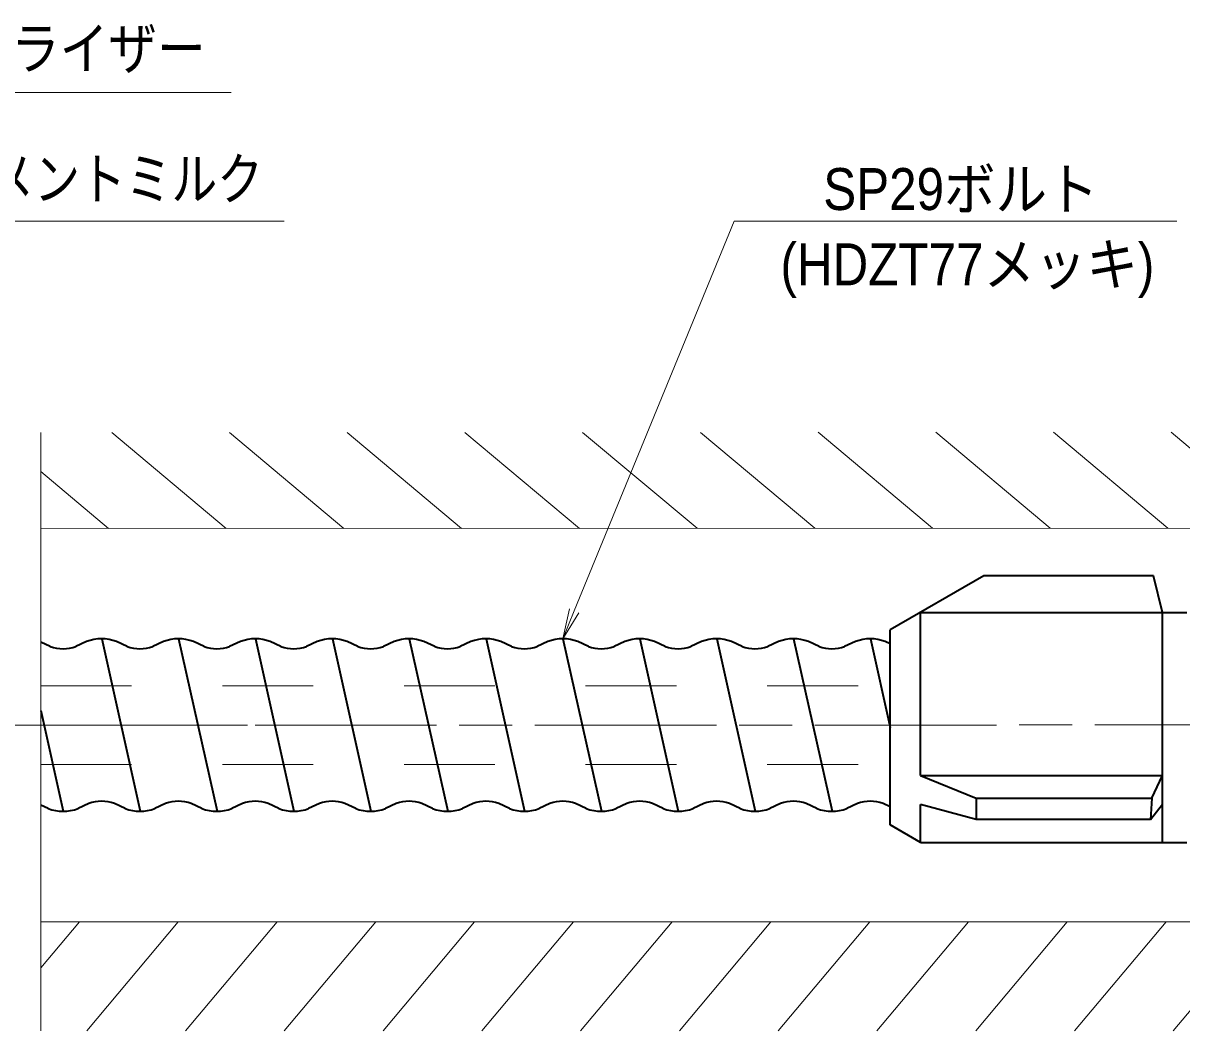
# Model space of a CAD drawing. Units: millimetres at full size, sheet at 1:2.5; details may follow other scales. Extents: x 2190 to 3870, y 1084 to 2286.
# Drawn here: x 3219.5 to 3410.9, y 1893.1 to 2059.6 of the extents above; entities that cross this region are included whole.
import ezdxf
from ezdxf.enums import TextEntityAlignment as Align

# ---------------------------------------------------------------- set-up
doc = ezdxf.new("R2010")
doc.units = ezdxf.units.MM
doc.header["$LTSCALE"] = 2.5
doc.linetypes.add('CHAIN', pattern=[18.5, 12, -1.5, 3.5, -1.5])
doc.linetypes.add('DASHED_SPACED', pattern=[12, 6, -6])
for name, color, linetype, lineweight in [('1外形線', 7, 'Continuous', 35), ('2細い実線', 3, 'Continuous', 20), ('3隠れ線', 2, 'DASHED_SPACED', 13), ('4中心線', 1, 'CHAIN', 15), ('6寸法線', 4, 'Continuous', 13)]:
    doc.layers.add(name, color=color, linetype=linetype, lineweight=lineweight)
doc.layers.add('9文字', color=7, linetype='Continuous')
doc.styles.add('ＭＳ Ｐゴシック', font='')
doc.styles.get('ＭＳ Ｐゴシック').set_extended_font_data('MS PGothic')

# ---------------------------------------------------------------- blocks, each defined once
blk = doc.blocks.new('open_arrow')
at = {"color": 0, "linetype": 'Continuous', "lineweight": -2}
blk.add_lwpolyline([(7.5, 1.25), (0, 0), (7.5, -1.25)], dxfattribs=at)

msp = doc.modelspace()

# ---------------------------------------------------------------- hatches: boundary and pattern name
at = {"layer": '2細い実線'}
h = msp.add_hatch(dxfattribs=at)
h.set_pattern_fill('USER', color=256, style=0, pattern_type=2)
h.set_pattern_definition([(140, (-1653.664, 2470.859), (-8.03485, -9.57556), [])])
h.paths.add_polyline_path([(3539.899, 1976.154), (3539.899, 1992.016), (3222.453, 1991.992), (3222.453, 1976.13)])
h = msp.add_hatch(dxfattribs=at)
h.set_pattern_fill('USER', color=256, style=0, pattern_type=2)
h.set_pattern_definition([(50, (-1653.664, 2470.859), (-9.57556, 8.03485), [])])
h.paths.add_polyline_path([(3222.453, 1911.13), (3222.453, 1893.109), (3539.899, 1893.134), (3539.899, 1911.147), (3539.864, 1911.154)])

# ---------------------------------------------------------------- linework, layer by layer
at = {"layer": '1外形線'}
for p, q in [((3378.262, 1968.289), (3362.781, 1959.351)), ((3406.281, 1968.289), (3378.262, 1968.289)), ((3407.781, 1962.238), (3406.281, 1968.289)), ((3367.781, 1962.238), (3411.781, 1962.238)), ((3367.781, 1935.325), (3367.781, 1962.238)), ((3407.781, 1924.238), (3407.781, 1962.238)), ((3362.781, 1927.125), (3362.781, 1959.351)), ((3224.017, 1956.619), (3222.453, 1957.341)), ((3224.017, 1956.619), (3222.453, 1957.341)), ((3224.017, 1956.619), (3222.453, 1957.341)), ((3224.017, 1956.619), (3222.453, 1957.341)), ((3230.015, 1957.435), (3228.246, 1956.619)), ((3230.015, 1957.435), (3228.246, 1956.619)), ((3230.015, 1957.435), (3228.246, 1956.619)), ((3232.515, 1957.884), (3238.865, 1929.384)), ((3236.717, 1956.619), (3234.948, 1957.435)), ((3236.717, 1956.619), (3234.948, 1957.435)), ((3236.717, 1956.619), (3234.948, 1957.435)), ((3236.717, 1956.619), (3234.948, 1957.435)), ((3242.715, 1957.435), (3240.946, 1956.619)), ((3242.715, 1957.435), (3240.946, 1956.619)), ((3242.715, 1957.435), (3240.946, 1956.619)), ((3245.215, 1957.884), (3251.565, 1929.384)), ((3249.417, 1956.619), (3247.648, 1957.435)), ((3249.417, 1956.619), (3247.648, 1957.435)), ((3249.417, 1956.619), (3247.648, 1957.435)), ((3249.417, 1956.619), (3247.648, 1957.435)), ((3255.415, 1957.435), (3253.646, 1956.619)), ((3255.415, 1957.435), (3253.646, 1956.619)), ((3255.415, 1957.435), (3253.646, 1956.619)), ((3257.915, 1957.884), (3264.265, 1929.384)), ((3262.117, 1956.619), (3260.348, 1957.435)), ((3262.117, 1956.619), (3260.348, 1957.435)), ((3262.117, 1956.619), (3260.348, 1957.435)), ((3262.117, 1956.619), (3260.348, 1957.435)), ((3268.115, 1957.435), (3266.346, 1956.619)), ((3268.115, 1957.435), (3266.346, 1956.619)), ((3268.115, 1957.435), (3266.346, 1956.619)), ((3270.615, 1957.884), (3276.965, 1929.384)), ((3274.817, 1956.619), (3273.048, 1957.435)), ((3274.817, 1956.619), (3273.048, 1957.435)), ((3274.817, 1956.619), (3273.048, 1957.435)), ((3274.817, 1956.619), (3273.048, 1957.435)), ((3280.815, 1957.435), (3279.046, 1956.619)), ((3280.815, 1957.435), (3279.046, 1956.619)), ((3280.815, 1957.435), (3279.046, 1956.619)), ((3283.315, 1957.884), (3289.665, 1929.384)), ((3287.517, 1956.619), (3285.748, 1957.435)), ((3287.517, 1956.619), (3285.748, 1957.435)), ((3287.517, 1956.619), (3285.748, 1957.435)), ((3287.517, 1956.619), (3285.748, 1957.435)), ((3293.515, 1957.435), (3291.746, 1956.619)), ((3293.515, 1957.435), (3291.746, 1956.619)), ((3293.515, 1957.435), (3291.746, 1956.619)), ((3296.015, 1957.884), (3302.365, 1929.384)), ((3300.217, 1956.619), (3298.448, 1957.435)), ((3300.217, 1956.619), (3298.448, 1957.435)), ((3300.217, 1956.619), (3298.448, 1957.435)), ((3300.217, 1956.619), (3298.448, 1957.435)), ((3306.215, 1957.435), (3304.446, 1956.619)), ((3306.215, 1957.435), (3304.446, 1956.619)), ((3306.215, 1957.435), (3304.446, 1956.619)), ((3308.715, 1957.884), (3315.065, 1929.384)), ((3312.917, 1956.619), (3311.149, 1957.435)), ((3312.917, 1956.619), (3311.149, 1957.435)), ((3312.917, 1956.619), (3311.149, 1957.435)), ((3312.917, 1956.619), (3311.149, 1957.435)), ((3318.915, 1957.435), (3317.146, 1956.619)), ((3318.915, 1957.435), (3317.146, 1956.619)), ((3318.915, 1957.435), (3317.146, 1956.619)), ((3321.415, 1957.884), (3327.765, 1929.384)), ((3325.617, 1956.619), (3323.849, 1957.435)), ((3325.617, 1956.619), (3323.849, 1957.435)), ((3325.617, 1956.619), (3323.849, 1957.435)), ((3331.615, 1957.435), (3329.846, 1956.619)), ((3331.615, 1957.435), (3329.846, 1956.619)), ((3334.115, 1957.884), (3340.465, 1929.384)), ((3338.317, 1956.619), (3336.549, 1957.435)), ((3344.315, 1957.435), (3342.546, 1956.619)), ((3346.816, 1957.884), (3353.165, 1929.384)), ((3351.018, 1956.619), (3349.249, 1957.435)), ((3357.015, 1957.435), (3355.246, 1956.619)), ((3359.516, 1957.884), (3362.778, 1943.242)), ((3362.782, 1957.051), (3361.949, 1957.435)), ((3222.453, 1946.044), (3226.165, 1929.384)), ((3362.781, 1943.638), (3362.782, 1943.641)), ((3367.781, 1935.325), (3407.781, 1935.325)), ((3367.781, 1935.325), (3376.969, 1931.57)), ((3406.013, 1931.57), (3407.781, 1935.325)), ((3376.969, 1931.57), (3406.013, 1931.57)), ((3376.969, 1931.57), (3376.969, 1928.037)), ((3406.013, 1931.57), (3405.78, 1928.037)), ((3223.665, 1929.833), (3222.453, 1930.392)), ((3230.367, 1930.649), (3228.599, 1929.833)), ((3236.365, 1929.833), (3234.596, 1930.649)), ((3243.067, 1930.649), (3241.299, 1929.833)), ((3249.065, 1929.833), (3247.296, 1930.649)), ((3255.767, 1930.649), (3253.998, 1929.833)), ((3261.765, 1929.833), (3259.996, 1930.649)), ((3268.467, 1930.649), (3266.698, 1929.833)), ((3274.465, 1929.833), (3272.696, 1930.649)), ((3281.167, 1930.649), (3279.398, 1929.833)), ((3287.165, 1929.833), (3285.396, 1930.649)), ((3293.867, 1930.649), (3292.098, 1929.833)), ((3293.867, 1930.649), (3292.098, 1929.833)), ((3299.865, 1929.833), (3298.096, 1930.649)), ((3299.865, 1929.833), (3298.096, 1930.649)), ((3306.567, 1930.649), (3304.798, 1929.833)), ((3306.567, 1930.649), (3304.798, 1929.833)), ((3312.565, 1929.833), (3310.796, 1930.649)), ((3312.565, 1929.833), (3310.796, 1930.649)), ((3319.267, 1930.649), (3317.499, 1929.833)), ((3319.267, 1930.649), (3317.499, 1929.833)), ((3319.267, 1930.649), (3317.499, 1929.833)), ((3325.265, 1929.833), (3323.496, 1930.649)), ((3325.265, 1929.833), (3323.496, 1930.649)), ((3331.967, 1930.649), (3330.199, 1929.833)), ((3337.965, 1929.833), (3336.196, 1930.649)), ((3344.667, 1930.649), (3342.899, 1929.833)), ((3350.665, 1929.833), (3348.896, 1930.649)), ((3357.367, 1930.649), (3355.599, 1929.833)), ((3362.774, 1930.106), (3361.596, 1930.649)), ((3362.785, 1929.832), (3362.781, 1929.83)), ((3362.785, 1929.832), (3362.781, 1929.83)), ((3367.781, 1924.238), (3367.781, 1930.52)), ((3376.969, 1928.037), (3367.781, 1930.52)), ((3405.78, 1928.037), (3407.781, 1930.54)), ((3405.78, 1928.037), (3376.969, 1928.037)), ((3367.781, 1924.238), (3362.781, 1927.125)), ((3367.781, 1924.238), (3411.781, 1924.238))]:
    msp.add_line(p, q, dxfattribs=at)
for centre, radius, start, end in [((3226.131, 1962.234), 6, 249.36789, 290.63395), ((3226.131, 1962.234), 6, 249.36789, 290.63395), ((3226.131, 1962.234), 6, 249.36789, 290.63395), ((3232.481, 1950.884), 7, 69.36613, 110.63387), ((3232.481, 1950.884), 7, 69.36613, 110.63387), ((3232.481, 1950.884), 7, 69.36613, 110.63387), ((3238.831, 1962.234), 6, 249.36789, 290.63395), ((3238.831, 1962.234), 6, 249.36789, 290.63395), ((3238.831, 1962.234), 6, 249.36789, 290.63395), ((3245.182, 1950.884), 7, 69.36613, 110.63387), ((3245.182, 1950.884), 7, 69.36613, 110.63387), ((3245.182, 1950.884), 7, 69.36613, 110.63387), ((3251.532, 1962.234), 6, 249.36789, 290.63395), ((3251.532, 1962.234), 6, 249.36789, 290.63395), ((3251.532, 1962.234), 6, 249.36789, 290.63395), ((3257.882, 1950.884), 7, 69.36613, 110.63387), ((3257.882, 1950.884), 7, 69.36613, 110.63387), ((3257.882, 1950.884), 7, 69.36613, 110.63387), ((3264.232, 1962.234), 6, 249.36789, 290.63395), ((3264.232, 1962.234), 6, 249.36789, 290.63395), ((3264.232, 1962.234), 6, 249.36789, 290.63395), ((3270.582, 1950.884), 7, 69.36613, 110.63387), ((3270.582, 1950.884), 7, 69.36613, 110.63387), ((3270.582, 1950.884), 7, 69.36613, 110.63387), ((3276.932, 1962.234), 6, 249.36789, 290.63395), ((3276.932, 1962.234), 6, 249.36789, 290.63395), ((3276.932, 1962.234), 6, 249.36789, 290.63395), ((3283.282, 1950.884), 7, 69.36613, 110.63387), ((3283.282, 1950.884), 7, 69.36613, 110.63387), ((3283.282, 1950.884), 7, 69.36613, 110.63387), ((3289.632, 1962.234), 6, 249.36789, 290.63395), ((3289.632, 1962.234), 6, 249.36789, 290.63395), ((3289.632, 1962.234), 6, 249.36789, 290.63395), ((3295.982, 1950.884), 7, 69.36613, 110.63387), ((3295.982, 1950.884), 7, 69.36613, 110.63387), ((3295.982, 1950.884), 7, 69.36613, 110.63387), ((3302.332, 1962.234), 6, 249.36789, 290.63395), ((3302.332, 1962.234), 6, 249.36789, 290.63395), ((3302.332, 1962.234), 6, 249.36789, 290.63395), ((3308.682, 1950.884), 7, 69.36613, 110.63387), ((3308.682, 1950.884), 7, 69.36613, 110.63387), ((3308.682, 1950.884), 7, 69.36613, 110.63387), ((3315.032, 1962.234), 6, 249.36789, 290.63395), ((3315.032, 1962.234), 6, 249.36789, 290.63395), ((3315.032, 1962.234), 6, 249.36789, 290.63395), ((3321.382, 1950.884), 7, 69.36613, 110.63387), ((3321.382, 1950.884), 7, 69.36613, 110.63387), ((3321.382, 1950.884), 7, 69.36613, 110.63387), ((3327.732, 1962.234), 6, 249.36789, 290.63395), ((3327.732, 1962.234), 6, 249.36789, 290.63395), ((3334.082, 1950.884), 7, 69.36613, 110.63387), ((3340.432, 1962.234), 6, 249.36789, 290.63395), ((3346.782, 1950.884), 7, 69.36613, 110.63387), ((3353.132, 1962.234), 6, 249.36789, 290.63395), ((3359.482, 1950.884), 7, 69.36613, 110.63387), ((3226.132, 1936.384), 7, 249.36613, 290.63387), ((3232.482, 1925.034), 6, 69.36605, 110.6363), ((3238.832, 1936.384), 7, 249.36613, 290.63387), ((3245.182, 1925.034), 6, 69.36605, 110.6363), ((3251.532, 1936.384), 7, 249.36613, 290.63387), ((3257.882, 1925.034), 6, 69.36605, 110.6363), ((3264.232, 1936.384), 7, 249.36613, 290.63387), ((3270.582, 1925.034), 6, 69.36605, 110.6363), ((3276.932, 1936.384), 7, 249.36613, 290.63387), ((3283.282, 1925.034), 6, 69.36605, 110.6363), ((3289.632, 1936.384), 7, 249.36613, 290.63387), ((3289.632, 1936.384), 7, 249.36613, 290.63387), ((3289.632, 1936.384), 7, 249.36613, 290.63387), ((3295.982, 1925.034), 6, 69.36605, 110.6363), ((3295.982, 1925.034), 6, 69.36605, 110.6363), ((3295.982, 1925.034), 6, 69.36605, 110.6363), ((3302.332, 1936.384), 7, 249.36613, 290.63387), ((3302.332, 1936.384), 7, 249.36613, 290.63387), ((3302.332, 1936.384), 7, 249.36613, 290.63387), ((3308.682, 1925.034), 6, 69.36605, 110.6363), ((3308.682, 1925.034), 6, 69.36605, 110.6363), ((3308.682, 1925.034), 6, 69.36605, 110.6363), ((3315.032, 1936.384), 7, 249.36613, 290.63387), ((3315.032, 1936.384), 7, 249.36613, 290.63387), ((3315.032, 1936.384), 7, 249.36613, 290.63387), ((3321.382, 1925.034), 6, 69.36605, 110.6363), ((3321.382, 1925.034), 6, 69.36605, 110.6363), ((3321.382, 1925.034), 6, 69.36605, 110.6363), ((3327.732, 1936.384), 7, 249.36613, 290.63387), ((3327.732, 1936.384), 7, 249.36613, 290.63387), ((3334.082, 1925.034), 6, 69.36605, 110.6363), ((3340.432, 1936.384), 7, 249.36613, 290.63387), ((3346.782, 1925.034), 6, 69.36605, 110.6363), ((3353.132, 1936.384), 7, 249.36613, 290.63387), ((3359.482, 1925.034), 6, 69.36605, 110.6363)]:
    msp.add_arc(centre, radius, start, end, dxfattribs=at)
at = {"layer": '2細い実線'}
for p, q in [((3222.453, 1991.992), (3222.453, 1893.109)), ((3222.453, 1976.13), (3539.899, 1976.154)), ((3222.453, 1911.13), (3539.864, 1911.154))]:
    msp.add_line(p, q, dxfattribs=at)
at = {"layer": '3隠れ線'}
for p, q in [((3222.453, 1950.135), (3362.781, 1950.133)), ((3222.453, 1937.134), (3362.781, 1937.134))]:
    msp.add_line(p, q, dxfattribs=at)
at = {"layer": '4中心線'}
for p, q in [((2587.453, 1943.629), (3256.576, 1943.629)), ((3211.589, 1943.629), (3557.888, 1943.656))]:
    msp.add_line(p, q, dxfattribs=at)
at = {"layer": '6寸法線'}
msp.add_line((3134.037, 2048.136), (3253.881, 2048.136), dxfattribs=at)
for points in [[(3091.856, 1968.676), (3094.045, 1973.172), (3130.537, 2048.136), (3253.881, 2048.136)], [(3178.791, 1976.129), (3180.825, 1980.697), (3201.38, 2026.87), (3262.654, 2026.87)], [(3308.682, 1957.884), (3310.579, 1962.51), (3336.972, 2026.87), (3410.115, 2026.87)]]:
    msp.add_lwpolyline(points, dxfattribs=at)

# ---------------------------------------------------------------- block references
at = {"layer": '6寸法線', "xscale": 0.667, "yscale": 0.667, "rotation": 67.7}
msp.add_blockref('open_arrow', (3308.682, 1957.884), dxfattribs=at)

# ---------------------------------------------------------------- texts
at = {"layer": '9文字', "style": 'ＭＳ Ｐゴシック'}
for s, width, p in [('5.スクリューセントライザー', 0.85, (3249.666, 2055.446)), ('セメントミルク', 0.8, (3259.153, 2033.892)), ('SP29ボルト', 0.9, (3397.181, 2032.2)), ('(HDZT77メッキ)', 0.9, (3406.407, 2019.764))]:
    msp.add_text(s, height=6.928, dxfattribs=dict(at, width=width)).set_placement(p, align=Align.MIDDLE_RIGHT)

doc.saveas('drawing.dxf')
